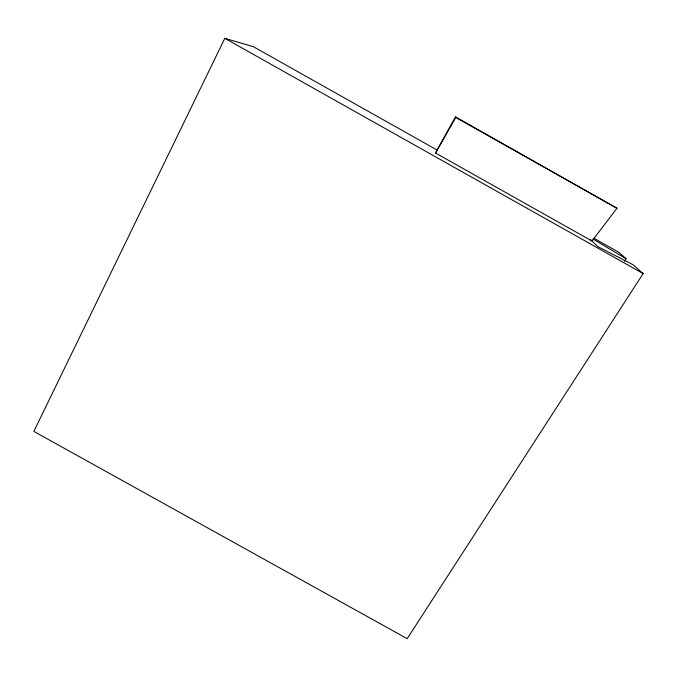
<?xml version="1.0" encoding="UTF-8"?>
<svg xmlns="http://www.w3.org/2000/svg" width="677" height="677" viewBox="0 0 677 677"><rect width="100%" height="100%" fill="white"/><g stroke="black" fill="none" stroke-linecap="round" stroke-linejoin="round"><path stroke-width="1.02" d="M435.514 153.019L455.452 116.816L616.967 208.262L591.994 241.029L435.514 153.019L455.799 117.502L455.452 116.816M437.317 150.176L253.266 46.645L224.823 38.327L33.85 431.41L407.19 638.673L643.15 273.584L632.978 264.69L597.876 246.665L590.124 239.243M624.363 261.339L626.073 258.665L618.609 252.149L593.763 238.169M455.799 117.502L616.967 208.262M224.823 38.327L643.15 273.584M593.06 239.116L626.073 258.665"/></g></svg>
